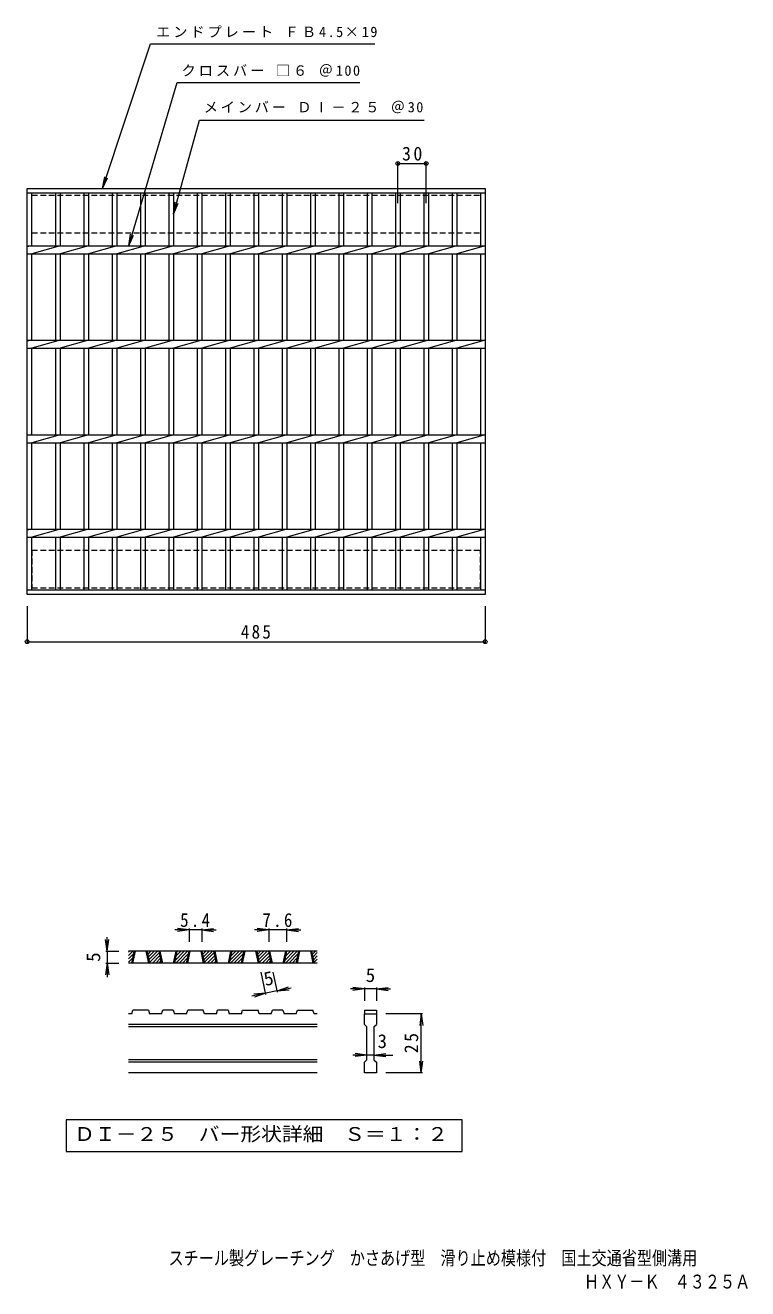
# Model space of a CAD drawing. Units: millimetres, scale not verified, with parts at other scales. Extents: x -576 to 819, y -687 to 652.
# Drawn here: x -576 to 189, y -687 to 652 of the extents above; entities that cross this region are included whole.
import ezdxf
from ezdxf.enums import TextEntityAlignment as Align

# ---------------------------------------------------------------- set-up
doc = ezdxf.new("R2010")
doc.units = ezdxf.units.MM
doc.header["$LTSCALE"] = 5
doc.header["$PDMODE"] = 32
doc.header["$PDSIZE"] = 4
doc.linetypes.add('DASHED1', pattern=[1.8, 1.2, -0.6])
for name, color, linetype, lineweight in [('B-1', 2, 'Continuous', 9), ('B-2', 3, 'Continuous', 9), ('B-4', 7, 'Continuous', 9), ('D-0', 3, 'Continuous', 9), ('D-4', 7, 'Continuous', 9)]:
    doc.layers.add(name, color=color, linetype=linetype, lineweight=lineweight)
doc.layers.add('F-5_F-5ﾚｲﾔ', color=2, linetype='Continuous')
doc.styles.add('ＭＳ ゴシック', font='')
doc.styles.get('ＭＳ ゴシック').set_extended_font_data('MS Gothic')

msp = doc.modelspace()

# ---------------------------------------------------------------- linework, layer by layer
at = {"layer": 'B-1', "linetype": 'DASHED1'}
for p, q in [((-568.542, 431.699), (-568.542, 471.699)), ((-568.542, 431.699), (-93.542, 431.699)), ((-568.542, 95.699), (-568.542, 55.699)), ((-568.542, 95.699), (-93.542, 95.699))]:
    msp.add_line(p, q, dxfattribs=at)
for points in [[(-568.542, 471.699), (-93.542, 471.699), (-93.542, 431.699)], [(-568.542, 55.699), (-93.542, 55.699), (-93.542, 95.699)]]:
    msp.add_lwpolyline(points, dxfattribs=at)
at = {"layer": 'B-2'}
for p, q in [((-573.542, 478.699), (-88.542, 478.699)), ((-573.542, 48.699), (-573.542, 478.699)), ((-573.542, 474.199), (-88.542, 474.199)), ((-568.542, 417.938), (-568.542, 474.199)), ((-543.542, 474.199), (-543.542, 417.938)), ((-538.542, 474.199), (-538.542, 417.938)), ((-513.542, 474.199), (-513.542, 417.938)), ((-508.542, 474.199), (-508.542, 417.938)), ((-483.542, 474.199), (-483.542, 417.938)), ((-478.542, 474.199), (-478.542, 417.938)), ((-453.542, 474.199), (-453.542, 417.938)), ((-448.542, 474.199), (-448.542, 417.938)), ((-423.542, 474.199), (-423.542, 417.938)), ((-418.542, 474.199), (-418.542, 417.938)), ((-393.541, 474.199), (-393.541, 417.938)), ((-388.542, 474.199), (-388.542, 417.938)), ((-363.542, 474.199), (-363.542, 417.938)), ((-358.542, 474.199), (-358.542, 417.938)), ((-333.542, 474.199), (-333.542, 417.938)), ((-328.542, 474.199), (-328.542, 417.938)), ((-303.542, 474.199), (-303.542, 417.938)), ((-298.542, 474.199), (-298.542, 417.938)), ((-273.542, 474.199), (-273.542, 417.938)), ((-268.542, 474.199), (-268.542, 417.938)), ((-243.542, 474.199), (-243.542, 417.938)), ((-238.542, 474.199), (-238.542, 417.938)), ((-213.542, 474.199), (-213.542, 417.938)), ((-208.542, 474.199), (-208.542, 417.938)), ((-183.542, 474.199), (-183.542, 417.938)), ((-178.542, 474.199), (-178.542, 417.938)), ((-153.542, 474.199), (-153.542, 417.938)), ((-148.542, 474.199), (-148.542, 417.938)), ((-123.541, 474.199), (-123.541, 417.938)), ((-118.542, 474.199), (-118.542, 417.938)), ((-93.542, 474.199), (-93.542, 417.938)), ((-88.542, 478.699), (-88.542, 48.699)), ((-573.542, 417.938), (-88.542, 417.938)), ((-568.542, 417.938), (-573.542, 416.939)), ((-538.542, 417.938), (-568.542, 409.459)), ((-508.542, 417.938), (-538.542, 409.459)), ((-478.542, 417.938), (-508.542, 409.459)), ((-448.542, 417.938), (-478.542, 409.459)), ((-418.542, 417.938), (-448.542, 409.459)), ((-388.542, 417.938), (-418.542, 409.459)), ((-358.542, 417.938), (-388.542, 409.459)), ((-328.542, 417.938), (-358.542, 409.459)), ((-298.542, 417.938), (-328.542, 409.459)), ((-268.542, 417.938), (-298.542, 409.459)), ((-238.542, 417.938), (-268.542, 409.459)), ((-208.542, 417.938), (-238.542, 409.459)), ((-178.542, 417.938), (-208.542, 409.459)), ((-148.542, 417.938), (-178.542, 409.459)), ((-118.542, 417.938), (-148.542, 409.459)), ((-88.542, 417.938), (-118.542, 409.459)), ((-573.542, 409.459), (-88.542, 409.459)), ((-568.542, 317.938), (-568.542, 409.459)), ((-543.542, 409.459), (-543.542, 317.938)), ((-538.542, 409.459), (-538.542, 317.938)), ((-513.542, 409.459), (-513.542, 317.938)), ((-508.542, 409.459), (-508.542, 317.938)), ((-483.542, 409.459), (-483.542, 317.938)), ((-478.542, 409.459), (-478.542, 317.938)), ((-453.542, 409.459), (-453.542, 317.938)), ((-448.542, 409.459), (-448.542, 317.938)), ((-423.542, 409.459), (-423.542, 317.938)), ((-418.542, 409.459), (-418.542, 317.938)), ((-393.541, 409.459), (-393.541, 317.938)), ((-388.542, 409.459), (-388.542, 317.938)), ((-363.542, 409.459), (-363.542, 317.938)), ((-358.542, 409.459), (-358.542, 317.938)), ((-333.542, 409.459), (-333.542, 317.938)), ((-328.542, 409.459), (-328.542, 317.938)), ((-303.542, 409.459), (-303.542, 317.938)), ((-298.542, 409.459), (-298.542, 317.938)), ((-273.542, 409.459), (-273.542, 317.938)), ((-268.542, 409.459), (-268.542, 317.938)), ((-243.542, 409.459), (-243.542, 317.938)), ((-238.542, 409.459), (-238.542, 317.938)), ((-213.542, 409.459), (-213.542, 317.938)), ((-208.542, 409.459), (-208.542, 317.938)), ((-183.542, 409.459), (-183.542, 317.938)), ((-178.542, 409.459), (-178.542, 317.938)), ((-153.542, 409.459), (-153.542, 317.938)), ((-148.542, 409.459), (-148.542, 317.938)), ((-123.541, 409.459), (-123.541, 317.938)), ((-118.542, 409.459), (-118.542, 317.938)), ((-93.542, 409.459), (-93.542, 317.938)), ((-573.542, 317.938), (-88.542, 317.938)), ((-568.542, 317.938), (-573.542, 316.938)), ((-573.542, 309.459), (-88.542, 309.459)), ((-538.542, 317.938), (-568.542, 309.459)), ((-568.542, 217.939), (-568.542, 309.459)), ((-543.542, 309.459), (-543.542, 217.939)), ((-508.542, 317.938), (-538.542, 309.459)), ((-538.542, 309.459), (-538.542, 217.939)), ((-513.542, 309.459), (-513.542, 217.939)), ((-478.542, 317.938), (-508.542, 309.459)), ((-508.542, 309.459), (-508.542, 217.939)), ((-483.542, 309.459), (-483.542, 217.939)), ((-448.542, 317.938), (-478.542, 309.459)), ((-478.542, 309.459), (-478.542, 217.939)), ((-453.542, 309.459), (-453.542, 217.939)), ((-418.542, 317.938), (-448.542, 309.459)), ((-448.542, 309.459), (-448.542, 217.939)), ((-423.542, 309.459), (-423.542, 217.939)), ((-388.542, 317.938), (-418.542, 309.459)), ((-418.542, 309.459), (-418.542, 217.939)), ((-393.541, 309.459), (-393.541, 217.939)), ((-358.542, 317.938), (-388.542, 309.459)), ((-388.542, 309.459), (-388.542, 217.939)), ((-363.542, 309.459), (-363.542, 217.939)), ((-328.542, 317.938), (-358.542, 309.459)), ((-358.542, 309.459), (-358.542, 217.939)), ((-333.542, 309.459), (-333.542, 217.939)), ((-298.542, 317.938), (-328.542, 309.459)), ((-328.542, 309.459), (-328.542, 217.939)), ((-303.542, 309.459), (-303.542, 217.939)), ((-268.542, 317.938), (-298.542, 309.459)), ((-298.542, 309.459), (-298.542, 217.939)), ((-273.542, 309.459), (-273.542, 217.939)), ((-238.542, 317.938), (-268.542, 309.459)), ((-268.542, 309.459), (-268.542, 217.939)), ((-243.542, 309.459), (-243.542, 217.939)), ((-208.542, 317.938), (-238.542, 309.459)), ((-238.542, 309.459), (-238.542, 217.939)), ((-213.542, 309.459), (-213.542, 217.939)), ((-178.542, 317.938), (-208.542, 309.459)), ((-208.542, 309.459), (-208.542, 217.939)), ((-183.542, 309.459), (-183.542, 217.939)), ((-148.542, 317.938), (-178.542, 309.459)), ((-178.542, 309.459), (-178.542, 217.939)), ((-153.542, 309.459), (-153.542, 217.939)), ((-118.542, 317.938), (-148.542, 309.459)), ((-148.542, 309.459), (-148.542, 217.939)), ((-123.541, 309.459), (-123.541, 217.939)), ((-88.542, 317.938), (-118.542, 309.459)), ((-118.542, 309.459), (-118.542, 217.939)), ((-93.542, 309.459), (-93.542, 217.939)), ((-573.542, 217.939), (-88.542, 217.939)), ((-568.542, 217.939), (-573.542, 216.938)), ((-538.542, 217.939), (-568.542, 209.459)), ((-508.542, 217.939), (-538.542, 209.459)), ((-478.542, 217.939), (-508.542, 209.459)), ((-448.542, 217.939), (-478.542, 209.459)), ((-418.542, 217.939), (-448.542, 209.459)), ((-388.542, 217.939), (-418.542, 209.459)), ((-358.542, 217.939), (-388.542, 209.459)), ((-328.542, 217.939), (-358.542, 209.459)), ((-298.542, 217.939), (-328.542, 209.459)), ((-268.542, 217.939), (-298.542, 209.459)), ((-238.542, 217.939), (-268.542, 209.459)), ((-208.542, 217.939), (-238.542, 209.459)), ((-178.542, 217.939), (-208.542, 209.459)), ((-148.542, 217.939), (-178.542, 209.459)), ((-118.542, 217.939), (-148.542, 209.459)), ((-88.542, 217.939), (-118.542, 209.459)), ((-573.542, 209.458), (-88.542, 209.458)), ((-568.542, 117.939), (-568.542, 209.458)), ((-543.542, 209.458), (-543.542, 117.939)), ((-538.542, 209.458), (-538.542, 117.939)), ((-513.542, 209.458), (-513.542, 117.939)), ((-508.542, 209.458), (-508.542, 117.939)), ((-483.542, 209.458), (-483.542, 117.939)), ((-478.542, 209.458), (-478.542, 117.939)), ((-453.542, 209.458), (-453.542, 117.939)), ((-448.542, 209.458), (-448.542, 117.939)), ((-423.542, 209.458), (-423.542, 117.939)), ((-418.542, 209.458), (-418.542, 117.939)), ((-393.541, 209.458), (-393.541, 117.939)), ((-388.542, 209.458), (-388.542, 117.939)), ((-363.542, 209.458), (-363.542, 117.939)), ((-358.542, 209.458), (-358.542, 117.939)), ((-333.542, 209.458), (-333.542, 117.939)), ((-328.542, 209.458), (-328.542, 117.939)), ((-303.542, 209.458), (-303.542, 117.939)), ((-298.542, 209.458), (-298.542, 117.939)), ((-273.542, 209.458), (-273.542, 117.939)), ((-268.542, 209.458), (-268.542, 117.939)), ((-243.542, 209.458), (-243.542, 117.939)), ((-238.542, 209.458), (-238.542, 117.939)), ((-213.542, 209.458), (-213.542, 117.939)), ((-208.542, 209.458), (-208.542, 117.939)), ((-183.542, 209.458), (-183.542, 117.939)), ((-178.542, 209.458), (-178.542, 117.939)), ((-153.542, 209.458), (-153.542, 117.939)), ((-148.542, 209.458), (-148.542, 117.939)), ((-123.541, 209.458), (-123.541, 117.939)), ((-118.542, 209.458), (-118.542, 117.939)), ((-93.542, 209.458), (-93.542, 117.939)), ((-573.542, 117.939), (-88.542, 117.939)), ((-568.542, 117.939), (-573.542, 116.938)), ((-573.542, 109.458), (-88.542, 109.458)), ((-538.542, 117.939), (-568.542, 109.458)), ((-568.542, 53.199), (-568.542, 109.458)), ((-543.542, 109.458), (-543.542, 53.199)), ((-508.542, 117.939), (-538.542, 109.458)), ((-538.542, 109.458), (-538.542, 53.199)), ((-513.542, 109.458), (-513.542, 53.199)), ((-478.542, 117.939), (-508.542, 109.458)), ((-508.542, 109.458), (-508.542, 53.199)), ((-483.542, 109.458), (-483.542, 53.199)), ((-448.542, 117.939), (-478.542, 109.458)), ((-478.542, 109.458), (-478.542, 53.199)), ((-453.542, 109.458), (-453.542, 53.199)), ((-418.542, 117.939), (-448.542, 109.458)), ((-448.542, 109.458), (-448.542, 53.199)), ((-423.542, 109.458), (-423.542, 53.199)), ((-388.542, 117.939), (-418.542, 109.458)), ((-418.542, 109.458), (-418.542, 53.199)), ((-393.541, 109.458), (-393.541, 53.199)), ((-358.542, 117.939), (-388.542, 109.458)), ((-388.542, 109.458), (-388.542, 53.199)), ((-363.542, 109.458), (-363.542, 53.199)), ((-328.542, 117.939), (-358.542, 109.458)), ((-358.542, 109.458), (-358.542, 53.199)), ((-333.542, 109.458), (-333.542, 53.199)), ((-298.542, 117.939), (-328.542, 109.458)), ((-328.542, 109.458), (-328.542, 53.199)), ((-303.542, 109.458), (-303.542, 53.199)), ((-268.542, 117.939), (-298.542, 109.458)), ((-298.542, 109.458), (-298.542, 53.199)), ((-273.542, 109.458), (-273.542, 53.199)), ((-238.542, 117.939), (-268.542, 109.458)), ((-268.542, 109.458), (-268.542, 53.199)), ((-243.542, 109.458), (-243.542, 53.199)), ((-208.542, 117.939), (-238.542, 109.458)), ((-238.542, 109.458), (-238.542, 53.199)), ((-213.542, 109.458), (-213.542, 53.199)), ((-178.542, 117.939), (-208.542, 109.458)), ((-208.542, 109.458), (-208.542, 53.199)), ((-183.542, 109.458), (-183.542, 53.199)), ((-148.542, 117.939), (-178.542, 109.458)), ((-178.542, 109.458), (-178.542, 53.199)), ((-153.542, 109.458), (-153.542, 53.199)), ((-118.542, 117.939), (-148.542, 109.458)), ((-148.542, 109.458), (-148.542, 53.199)), ((-123.541, 109.458), (-123.541, 53.199)), ((-88.542, 117.939), (-118.542, 109.458)), ((-118.542, 109.458), (-118.542, 53.199)), ((-93.542, 109.458), (-93.542, 53.199)), ((-88.542, 53.199), (-573.542, 53.199)), ((-88.542, 48.699), (-573.542, 48.699))]:
    msp.add_line(p, q, dxfattribs=at)
at = {"layer": 'B-4'}
for p, q in [((-466.041, 417.938), (-414.784, 591.123)), ((-414.784, 591.123), (-221.437, 591.123)), ((-418.542, 451.699), (-391.068, 551.123)), ((-391.068, 551.123), (-153.349, 551.123)), ((-181.042, 463.075), (-181.042, 506.643)), ((-181.042, 505.143), (-151.042, 505.143)), ((-151.042, 463.075), (-151.042, 506.643)), ((-493.843, 478.699), (-491.442, 490.966)), ((-493.843, 478.699), (-488.349, 489.927)), ((-418.542, 451.699), (-416.91, 464.092)), ((-418.542, 451.699), (-413.758, 463.247)), ((-466.041, 417.938), (-464.104, 430.287)), ((-466.041, 417.938), (-460.974, 429.365)), ((-573.542, 36.199), (-573.542, -2.801)), ((-88.542, 36.199), (-88.542, -2.801)), ((-573.542, -1.301), (-88.542, -1.301))]:
    msp.add_line(p, q, dxfattribs=at)
msp.add_lwpolyline([(-493.843, 478.699), (-443.095, 631.785), (-205.322, 631.785)], dxfattribs=at)
for p in [(-181.042, 505.143), (-151.042, 505.143), (-573.542, -1.301), (-88.542, -1.301)]:
    msp.add_point(p, dxfattribs=at)
at = {"layer": 'D-0'}
for p, q in [((-466.328, -333.702), (-461.795, -329.168)), ((-466.328, -330.166), (-465.33, -329.168)), ((-266.328, -329.168), (-466.328, -329.168)), ((-466.328, -337.237), (-460.747, -331.656)), ((-462.89, -341.669), (-460.215, -329.168)), ((-461.64, -341.669), (-458.965, -329.168)), ((-447.89, -329.168), (-445.215, -341.669)), ((-446.64, -329.168), (-443.965, -341.669)), ((-446.554, -329.567), (-446.155, -329.168)), ((-445.931, -332.48), (-442.619, -329.168)), ((-445.308, -335.392), (-439.084, -329.168)), ((-444.684, -338.304), (-435.548, -329.168)), ((-444.061, -341.217), (-433.532, -330.687)), ((-440.978, -341.669), (-432.908, -333.599)), ((-431.182, -341.669), (-433.856, -329.168)), ((-429.932, -341.669), (-432.606, -329.168)), ((-416.182, -329.168), (-418.856, -341.669)), ((-414.932, -329.168), (-417.606, -341.669)), ((-417.019, -338.923), (-407.264, -329.168)), ((-416.229, -341.669), (-403.729, -329.168)), ((-416.056, -334.425), (-410.8, -329.168)), ((-415.094, -329.927), (-414.335, -329.168)), ((-412.693, -341.669), (-402.681, -331.656)), ((-404.823, -341.669), (-402.148, -329.168)), ((-403.573, -341.669), (-400.898, -329.168)), ((-389.823, -329.168), (-387.148, -341.669)), ((-388.573, -329.168), (-385.898, -341.669)), ((-388.488, -329.567), (-388.089, -329.168)), ((-387.865, -332.48), (-384.553, -329.168)), ((-387.242, -335.392), (-381.018, -329.168)), ((-386.618, -338.304), (-377.482, -329.168)), ((-385.995, -341.217), (-375.465, -330.687)), ((-382.912, -341.669), (-374.842, -333.599)), ((-373.115, -341.669), (-375.79, -329.168)), ((-371.865, -341.669), (-374.54, -329.168)), ((-358.115, -329.168), (-360.79, -341.669)), ((-356.865, -329.168), (-359.54, -341.669)), ((-358.953, -338.923), (-349.198, -329.168)), ((-358.163, -341.669), (-345.663, -329.168)), ((-357.99, -334.425), (-352.734, -329.168)), ((-357.028, -329.927), (-356.269, -329.168)), ((-354.627, -341.669), (-344.615, -331.656)), ((-346.757, -341.669), (-344.082, -329.168)), ((-345.507, -341.669), (-342.832, -329.168)), ((-331.757, -329.168), (-329.082, -341.669)), ((-330.507, -329.168), (-327.832, -341.669)), ((-330.422, -329.567), (-330.023, -329.168)), ((-329.799, -332.48), (-326.487, -329.168)), ((-329.176, -335.392), (-322.952, -329.168)), ((-328.552, -338.304), (-319.416, -329.168)), ((-327.929, -341.217), (-317.399, -330.687)), ((-324.845, -341.669), (-316.776, -333.599)), ((-315.049, -341.669), (-317.724, -329.168)), ((-313.799, -341.669), (-316.474, -329.168)), ((-300.049, -329.168), (-302.724, -341.669)), ((-298.799, -329.168), (-301.474, -341.669)), ((-300.887, -338.923), (-291.132, -329.168)), ((-300.097, -341.669), (-287.597, -329.168)), ((-299.924, -334.425), (-294.668, -329.168)), ((-298.962, -329.927), (-298.203, -329.168)), ((-296.561, -341.669), (-286.549, -331.656)), ((-288.691, -341.669), (-286.016, -329.168)), ((-287.441, -341.669), (-284.766, -329.168)), ((-273.691, -329.168), (-271.016, -341.669)), ((-272.441, -329.168), (-269.766, -341.669)), ((-272.356, -329.567), (-271.957, -329.168)), ((-271.733, -332.48), (-268.421, -329.168)), ((-271.11, -335.392), (-266.328, -330.61)), ((-270.486, -338.304), (-266.328, -334.146)), ((-466.328, -340.773), (-461.709, -336.154)), ((-266.328, -341.669), (-466.328, -341.669)), ((-463.688, -341.669), (-462.672, -340.652)), ((-437.442, -341.669), (-432.285, -336.512)), ((-433.906, -341.669), (-431.662, -339.424)), ((-409.158, -341.669), (-403.643, -336.154)), ((-405.622, -341.669), (-404.606, -340.652)), ((-379.376, -341.669), (-374.219, -336.512)), ((-375.84, -341.669), (-373.596, -339.424)), ((-351.092, -341.669), (-345.577, -336.154)), ((-347.556, -341.669), (-346.54, -340.652)), ((-321.31, -341.669), (-316.153, -336.512)), ((-317.774, -341.669), (-315.53, -339.424)), ((-293.026, -341.669), (-287.511, -336.154)), ((-289.49, -341.669), (-288.474, -340.652)), ((-269.863, -341.217), (-266.328, -337.682)), ((-266.779, -341.669), (-266.328, -341.217)), ((-462.89, -395.418), (-466.328, -395.418)), ((-462.89, -395.418), (-461.64, -391.669)), ((-445.215, -391.669), (-461.64, -391.669)), ((-445.215, -391.669), (-443.965, -395.418)), ((-431.182, -395.418), (-443.965, -395.418)), ((-431.182, -395.418), (-429.932, -391.669)), ((-418.856, -391.669), (-429.932, -391.669)), ((-418.856, -391.669), (-417.606, -395.418)), ((-404.823, -395.418), (-417.606, -395.418)), ((-404.823, -395.418), (-403.573, -391.669)), ((-387.148, -391.669), (-403.573, -391.669)), ((-385.898, -395.418), (-387.148, -391.669)), ((-373.115, -395.418), (-385.898, -395.418)), ((-373.115, -395.418), (-371.865, -391.669)), ((-360.79, -391.669), (-371.865, -391.669)), ((-360.79, -391.669), (-359.54, -395.418)), ((-346.757, -395.418), (-359.54, -395.418)), ((-346.757, -395.418), (-345.507, -391.669)), ((-345.507, -391.669), (-329.082, -391.669)), ((-327.832, -395.418), (-329.082, -391.669)), ((-315.049, -395.418), (-327.832, -395.418)), ((-315.049, -395.418), (-313.799, -391.669)), ((-302.724, -391.669), (-313.799, -391.669)), ((-302.724, -391.669), (-301.474, -395.418)), ((-288.691, -395.418), (-301.474, -395.418)), ((-288.691, -395.418), (-287.441, -391.669)), ((-287.441, -391.669), (-271.016, -391.669)), ((-269.766, -395.418), (-271.016, -391.669)), ((-266.328, -395.418), (-269.766, -395.418)), ((-216.328, -391.669), (-203.828, -391.669)), ((-216.328, -391.669), (-216.328, -395.418)), ((-216.328, -395.418), (-203.828, -395.418)), ((-216.328, -406.668), (-216.328, -395.418)), ((-203.828, -391.669), (-203.828, -395.418)), ((-203.828, -395.418), (-203.828, -406.668)), ((-266.328, -406.668), (-466.328, -406.668)), ((-266.328, -409.168), (-466.328, -409.168)), ((-216.328, -406.668), (-213.828, -409.168)), ((-213.828, -444.168), (-213.828, -409.168)), ((-206.328, -409.168), (-203.828, -406.668)), ((-206.328, -409.168), (-206.328, -444.168)), ((-266.328, -444.168), (-466.328, -444.168)), ((-266.328, -446.668), (-466.328, -446.668)), ((-206.328, -444.168), (-203.828, -446.668)), ((-203.828, -446.668), (-203.828, -457.918)), ((-266.328, -457.918), (-466.328, -457.918)), ((-203.828, -457.918), (-216.328, -457.918))]:
    msp.add_line(p, q, dxfattribs=at)
msp.add_lwpolyline([(-216.328, -457.918), (-216.328, -446.668), (-213.828, -444.168)], dxfattribs=at)
at = {"layer": 'D-0', "color": 7}
msp.add_lwpolyline([(-532.155, -507.918), (-532.155, -541.144), (-113.001, -541.144), (-113.001, -507.918)], close=True, dxfattribs=at)
at = {"layer": 'D-4'}
for p, q in [((-402.148, -306.668), (-417.148, -306.668)), ((-402.148, -306.668), (-414.542, -305.037)), ((-402.148, -306.668), (-414.542, -308.3)), ((-402.148, -305.168), (-402.148, -319.168)), ((-388.573, -306.668), (-402.148, -306.668)), ((-388.573, -306.668), (-376.18, -305.037)), ((-388.573, -305.168), (-388.573, -319.168)), ((-388.573, -306.668), (-376.18, -308.3)), ((-388.573, -306.668), (-373.573, -306.668)), ((-317.724, -306.668), (-332.724, -306.668)), ((-317.724, -306.668), (-330.117, -305.037)), ((-317.724, -306.668), (-330.117, -308.3)), ((-317.724, -305.168), (-317.724, -319.168)), ((-298.799, -306.668), (-317.724, -306.668)), ((-298.799, -306.668), (-286.406, -305.037)), ((-298.799, -305.168), (-298.799, -319.168)), ((-298.799, -306.668), (-286.406, -308.3)), ((-298.799, -306.668), (-283.799, -306.668)), ((-488.828, -329.168), (-490.46, -316.775)), ((-488.828, -329.168), (-488.828, -314.168)), ((-488.828, -329.168), (-487.196, -316.775)), ((-490.328, -329.168), (-476.328, -329.168)), ((-488.828, -329.168), (-488.828, -341.669)), ((-488.828, -341.669), (-490.46, -354.062)), ((-490.328, -341.669), (-476.328, -341.669)), ((-488.828, -341.669), (-487.196, -354.062)), ((-488.828, -341.669), (-488.828, -356.669)), ((-320.681, -375.087), (-325.74, -351.447)), ((-308.458, -372.471), (-312.957, -351.447)), ((-320.995, -373.62), (-335.663, -376.759)), ((-320.995, -373.62), (-333.455, -374.618)), ((-320.995, -373.62), (-332.772, -377.809)), ((-308.772, -371.004), (-320.995, -373.62)), ((-308.772, -371.004), (-296.994, -366.816)), ((-308.772, -371.004), (-294.104, -367.865)), ((-308.772, -371.004), (-296.312, -370.006)), ((-216.328, -369.169), (-231.328, -369.169)), ((-216.328, -369.169), (-228.721, -367.537)), ((-216.328, -369.169), (-228.721, -370.8)), ((-216.328, -367.669), (-216.328, -381.669)), ((-203.828, -369.169), (-216.328, -369.169)), ((-203.828, -369.169), (-191.435, -367.537)), ((-203.828, -367.669), (-203.828, -381.669)), ((-203.828, -369.169), (-191.435, -370.8)), ((-203.828, -369.169), (-188.828, -369.169)), ((-154.828, -395.418), (-193.828, -395.418)), ((-156.328, -395.418), (-157.96, -407.811)), ((-156.328, -457.918), (-156.328, -395.418)), ((-156.328, -395.418), (-154.696, -407.811)), ((-213.828, -439.168), (-228.828, -439.168)), ((-213.828, -439.168), (-226.221, -437.537)), ((-213.828, -439.168), (-226.221, -440.8)), ((-206.328, -439.168), (-213.828, -439.168)), ((-206.328, -439.168), (-193.935, -437.537)), ((-206.328, -439.168), (-193.935, -440.8)), ((-206.328, -439.168), (-186.328, -439.168)), ((-156.328, -457.918), (-157.96, -445.525)), ((-156.328, -457.918), (-154.696, -445.525)), ((-154.828, -457.918), (-193.828, -457.918))]:
    msp.add_line(p, q, dxfattribs=at)

# ---------------------------------------------------------------- texts
at = {"layer": 'B-4', "char_height": 11, "attachment_point": 7, "style": 'ＭＳ ゴシック'}
for s, insert in [('\\T1.21;エンドプレート\\~ＦＢ4.5×19', (-436.978, 638.498)), ('\\T1.21;クロスバー\\~□６\\~＠100', (-410.049, 597.112)), ('\\T1.2;メインバー\\~ＤⅠ－２５\\~＠30', (-386.57, 558.358))]:
    msp.add_mtext(s, dxfattribs=dict(at, insert=insert))
at = {"layer": 'B-4', "color": 2, "char_height": 14.66, "attachment_point": 7, "style": 'ＭＳ ゴシック'}
for s, insert in [('\\T1.27;\\W0.95;30', (-176.667, 508.143)), ('\\T1.27;\\W0.9;485', (-347.292, 1.699))]:
    msp.add_mtext(s, dxfattribs=dict(at, insert=insert))
at = {"layer": 'D-0', "color": 2, "style": 'ＭＳ ゴシック', "width": 1.1}
msp.add_text('ＤＩ－２５\u3000バー形状詳細\u3000Ｓ＝１：２', height=14.66, dxfattribs=at).set_placement((-523.828, -534.531), align=Align.BOTTOM_LEFT)
at = {"layer": 'D-4', "color": 2, "style": 'ＭＳ ゴシック'}
for rotation, p in [(90, (-491.828, -340.418)), (12.079, (-320.4, -370.425))]:
    msp.add_text('5', height=14.66, rotation=rotation, dxfattribs=at).set_placement(p, align=Align.BOTTOM_LEFT)
for s, p in [('5', (-215.078, -366.169)), ('3', (-202.578, -436.168))]:
    msp.add_text(s, height=14.66, dxfattribs=at).set_placement(p, align=Align.BOTTOM_LEFT)
at = {"layer": 'D-4', "color": 2, "char_height": 14.66, "attachment_point": 7, "style": 'ＭＳ ゴシック'}
for s, insert in [('\\T1.27;\\W0.9;5.4', (-411.611, -303.668)), ('\\T1.27;\\W0.9;7.6', (-324.512, -303.668))]:
    msp.add_mtext(s, dxfattribs=dict(at, insert=insert))
at = {"layer": 'D-4', "color": 2, "insert": (-159.328, -437.293), "char_height": 14.66, "attachment_point": 7, "rotation": 90, "style": 'ＭＳ ゴシック'}
msp.add_mtext('\\T1.27;\\W0.95;25', dxfattribs=at)
at = {"layer": 'F-5_F-5ﾚｲﾔ', "style": 'ＭＳ ゴシック', "width": 0.8}
for s, p in [('スチール製グレーチング\u3000かさあげ型\u3000滑り止め模様付\u3000国土交通省型側溝用', (-423.899, -665.917)), ('ＨＸＹ－Ｋ\u3000４３２５Ａ', (16.063, -690.831))]:
    msp.add_text(s, height=14.66, dxfattribs=at).set_placement(p, align=Align.BOTTOM_LEFT)

doc.saveas('drawing.dxf')
